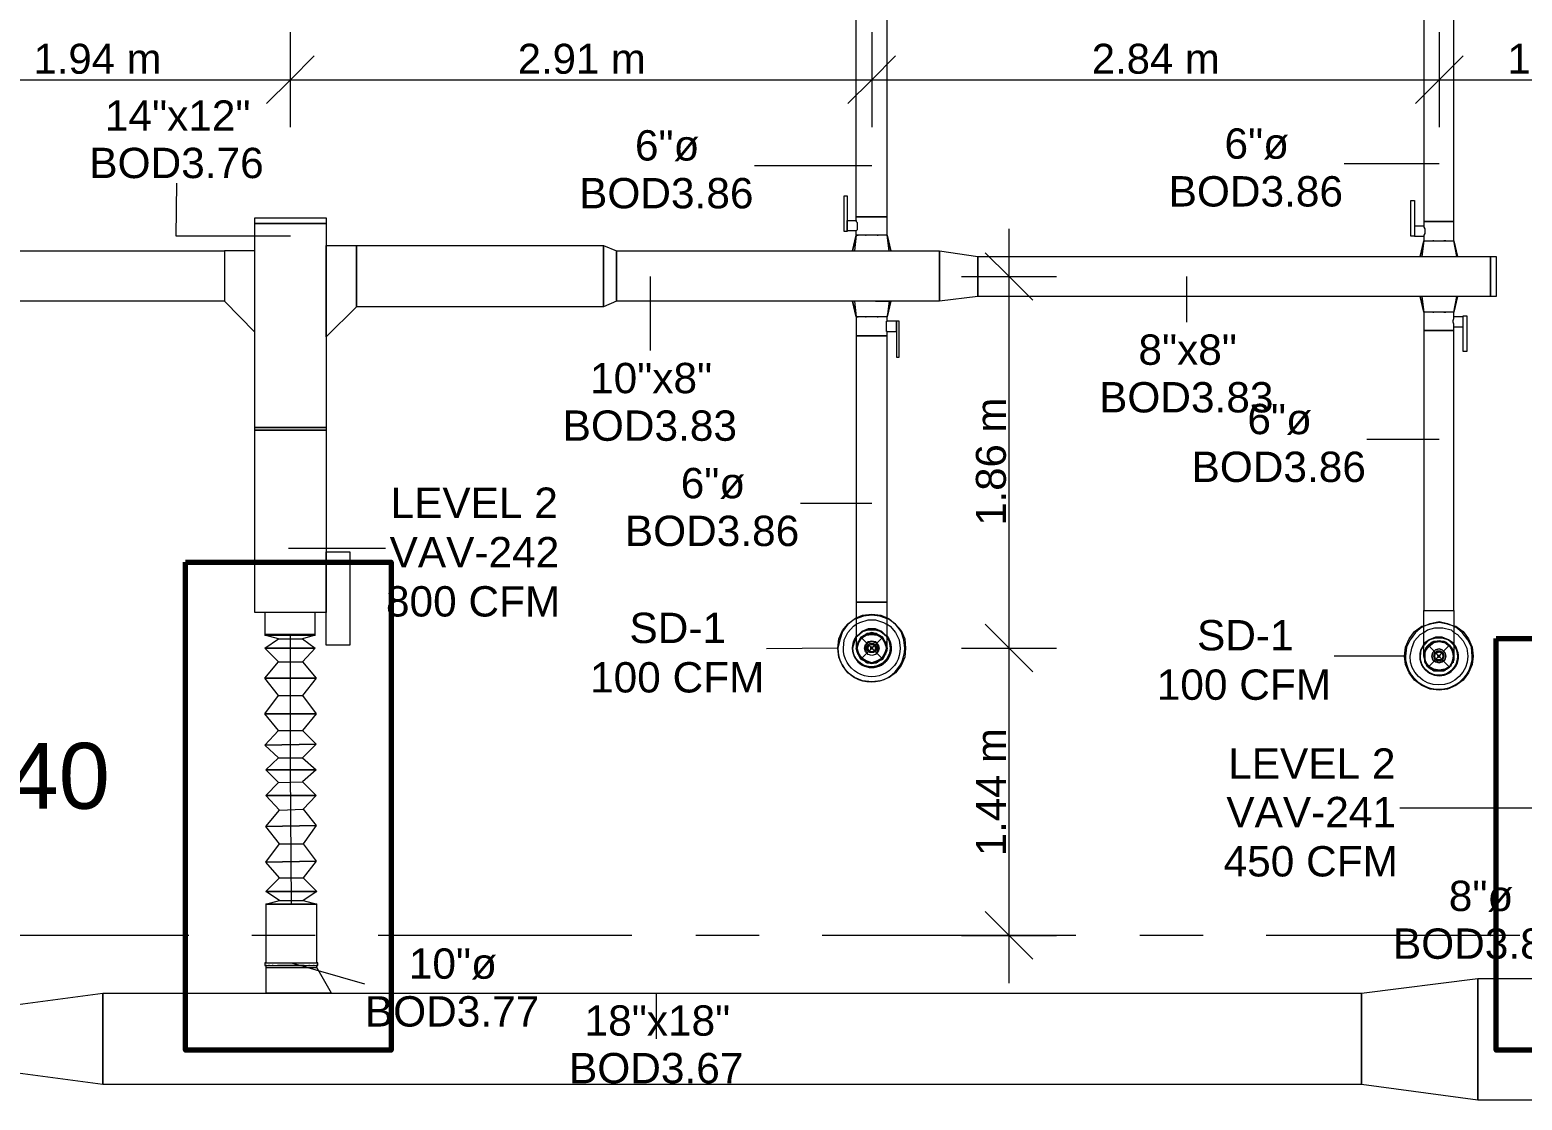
# Model space of a CAD drawing. Header units: metres. Extents: x -2 to 237, y -8 to 52.
# Drawn here: x 38.06 to 45.52, y 13.14 to 18.49 of the extents above; entities that cross this region are included whole.
import ezdxf

# ---------------------------------------------------------------- set-up
doc = ezdxf.new("R2010")
doc.units = ezdxf.units.M
doc.layers.add('HVAC - Ductos', color=5, linetype='Continuous', lineweight=0)
doc.layers.add('PDF2_Text', color=7, linetype='Continuous', lineweight=0)
doc.layers.add('PDF2_Geometry', color=7, linetype='Continuous', lineweight=0, true_color=0xaaaaaa)
doc.styles.add('PDF Arial-BoldMT-Identity-H', font='arial.ttf')
doc.styles.add('PDF Helvetica', font='')
doc.styles.get('PDF Helvetica').set_extended_font_data('Helvetica')

msp = doc.modelspace()

# ---------------------------------------------------------------- linework, layer by layer
at = {"layer": 'HVAC - Ductos', "lineweight": 0}
for points in [[(42.3475, 17.4654), (42.3475, 17.557), (42.3429, 17.557), (42.3338, 17.557), (42.3246, 17.557), (42.3063, 17.557), (42.288, 17.557), (42.2696, 17.557), (42.2513, 17.557), (42.233, 17.557), (42.2146, 17.557), (42.2054, 17.557), (42.1963, 17.557), (42.1918, 17.557), (42.1918, 18.6612), (42.1826, 18.6658), (42.1505, 18.6933), (42.123, 18.7253), (42.1047, 18.7665), (42.1001, 18.8124), (41.7427, 18.8124)], [(42.3567, 17.3874), (42.3475, 17.4654), (42.3658, 17.3874), (42.3475, 17.4654), (42.3429, 17.4654), (42.3383, 17.4654), (42.3338, 17.4654), (42.3246, 17.4654), (42.3063, 17.4654), (42.288, 17.4654), (42.2696, 17.4654), (42.2513, 17.4654), (42.233, 17.4654), (42.2146, 17.4654), (42.2054, 17.4654), (42.2009, 17.4654), (42.1963, 17.4654), (42.1918, 17.4654), (42.1918, 17.4883), (42.1459, 17.4883), (42.1459, 17.4929), (42.1459, 17.4974), (42.1459, 17.5066), (42.1459, 17.5112), (42.1459, 17.5203), (42.1459, 17.5249), (42.1459, 17.5295), (42.1459, 17.5341), (42.1459, 17.5387), (42.1918, 17.5387), (42.1918, 17.557), (42.1963, 17.557), (42.2054, 17.557), (42.2146, 17.557), (42.233, 17.557), (42.2513, 17.557), (42.2696, 17.557), (42.288, 17.557), (42.3063, 17.557), (42.3246, 17.557), (42.3338, 17.557), (42.3429, 17.557), (42.3475, 17.557), (42.3475, 18.6612)], [(45.0324, 18.5696), (45.0324, 17.5341), (45.0324, 17.5112), (44.9866, 17.5112), (44.9866, 17.5066), (44.9866, 17.4974), (44.9866, 17.4929), (44.9866, 17.4883), (44.9866, 17.4791), (44.9866, 17.4745), (44.9866, 17.4699), (44.9866, 17.4654), (44.9866, 17.4608), (44.9682, 17.4608), (44.9682, 17.6395), (44.9866, 17.6395), (44.9866, 17.4608), (45.0324, 17.4608), (45.0324, 17.4379), (45.037, 17.4379), (45.0416, 17.4379), (45.0553, 17.4379), (45.0691, 17.4379), (45.0874, 17.4379), (45.1102, 17.4379), (45.1286, 17.4379), (45.1469, 17.4379), (45.1607, 17.4379), (45.1745, 17.4379), (45.179, 17.4379), (45.1836, 17.4379), (45.1836, 17.5341), (45.1745, 17.5341), (45.1607, 17.5341), (45.1469, 17.5341), (45.1286, 17.5341), (45.1102, 17.5341), (45.0874, 17.5341), (45.0691, 17.5341), (45.0553, 17.5341), (45.0416, 17.5341), (45.037, 17.5341), (45.0324, 17.5341), (45.037, 17.5341), (45.0416, 17.5341), (45.0553, 17.5341), (45.0691, 17.5341), (45.0874, 17.5341), (45.1102, 17.5341), (45.1286, 17.5341), (45.1469, 17.5341), (45.1607, 17.5341), (45.1745, 17.5341), (45.1836, 17.5341), (45.1836, 18.5696)], [(39.3602, 18.006), (39.3602, 18.2443), (39.3602, 18.4825)], [(42.2696, 18.4825), (42.2696, 18.2443), (42.2696, 18.006)], [(45.1102, 18.4825), (45.1102, 18.2443), (45.1102, 18.006)], [(39.4794, 18.3634), (39.3602, 18.2443), (39.2411, 18.1251)], [(42.3887, 18.3634), (42.2696, 18.2443), (42.1505, 18.1251)], [(45.2294, 18.3634), (45.1102, 18.2443), (44.9912, 18.1251)], [(33.175, 18.2443), (37.4222, 18.2443), (39.3602, 18.2443), (42.2696, 18.2443), (45.1102, 18.2443), (46.668, 18.2443)], [(42.2696, 17.8136), (41.6832, 17.8136)], [(45.1102, 17.8227), (44.6338, 17.8227)], [(39.3602, 17.4608), (38.7875, 17.4608), (38.7921, 17.7265)], [(42.1918, 17.5387), (42.1918, 17.5341), (42.1963, 17.5295), (42.1963, 17.5249), (42.1963, 17.5158), (42.1963, 17.5066), (42.1963, 17.4974), (42.1963, 17.4929), (42.1918, 17.4883)], [(42.9569, 13.7221), (42.9569, 15.399), (42.9569, 17.4974)], [(45.0324, 17.5112), (45.0324, 17.5066), (45.037, 17.4974), (45.037, 17.4929), (45.037, 17.4837), (45.037, 17.4745), (45.0324, 17.4654), (45.0324, 17.4608)], [(42.1734, 17.3874), (42.1918, 17.4654), (42.1734, 17.3874)], [(42.1918, 17.4654), (42.1826, 17.3874), (42.1872, 17.3874), (42.1963, 17.3874), (42.2146, 17.3874), (42.2192, 17.3874)], [(45.014, 17.36), (45.0324, 17.4379), (45.014, 17.36)], [(45.0324, 17.4379), (45.0232, 17.36), (45.0324, 17.36)], [(45.037, 17.4379), (45.037, 17.4379)], [(45.037, 17.4379), (45.037, 17.4379)], [(45.1836, 17.36), (45.1927, 17.36), (45.1973, 17.36), (45.2019, 17.36), (45.1836, 17.4379), (45.2019, 17.36)], [(45.1973, 17.36), (45.1836, 17.4379)], [(42.2238, 17.3874), (42.2284, 17.3874), (42.2376, 17.3874), (42.2467, 17.3874), (42.2513, 17.3874)], [(42.2558, 17.3874), (42.2788, 17.3874), (42.2834, 17.3874)], [(42.288, 17.3874), (42.2925, 17.3874), (42.3017, 17.3874), (42.3109, 17.3874), (42.3155, 17.3874), (42.3246, 17.3874), (42.3429, 17.3874), (42.3521, 17.3874), (42.3612, 17.3874), (42.3658, 17.3874), (42.3612, 17.3874)], [(42.6087, 17.3874), (42.8011, 17.36)], [(42.6087, 17.1355), (42.6087, 17.3874)], [(42.8011, 17.36), (42.8011, 17.1584)], [(42.8378, 17.3783), (42.9569, 17.2592), (43.076, 17.1401)], [(45.014, 17.36), (45.0186, 17.36)], [(45.014, 17.36), (45.014, 17.36)], [(45.037, 17.36), (45.0553, 17.36)], [(45.0599, 17.36), (45.0645, 17.36), (45.0736, 17.36), (45.0874, 17.36), (45.092, 17.36), (45.0965, 17.36), (45.1194, 17.36), (45.124, 17.36), (45.1286, 17.36), (45.1423, 17.36), (45.1515, 17.36), (45.1561, 17.36), (45.1607, 17.36), (45.179, 17.36)], [(45.2019, 17.36), (45.2019, 17.36)], [(41.1608, 17.2592), (41.1608, 16.8881)], [(42.7186, 17.2592), (42.9569, 17.2592), (43.1951, 17.2592)], [(43.8458, 17.2592), (43.8458, 17.0301)], [(42.2192, 17.1355), (42.2146, 17.1355), (42.1963, 17.1355), (42.1872, 17.1355), (42.178, 17.1355), (42.1734, 17.1355), (42.1918, 17.0576), (42.1734, 17.1355), (42.178, 17.1355)], [(42.1826, 17.1355), (42.1918, 17.0576)], [(42.288, 17.1355), (42.2925, 17.1355), (42.3017, 17.1355), (42.3109, 17.1355), (42.3155, 17.1355), (42.3246, 17.1355), (42.3429, 17.1355), (42.3521, 17.1355), (42.3567, 17.1355), (42.3475, 17.0576), (42.3429, 17.0576), (42.3383, 17.0576), (42.3338, 17.0576), (42.3246, 17.0576), (42.3063, 17.0576), (42.288, 17.0576), (42.2696, 17.0576), (42.2513, 17.0576), (42.233, 17.0576), (42.2146, 17.0576), (42.2054, 17.0576), (42.2009, 17.0576), (42.1963, 17.0576), (42.1918, 17.0576), (42.1918, 16.9614), (42.1963, 16.9614), (42.2054, 16.9614), (42.2146, 16.9614), (42.233, 16.9614), (42.2513, 16.9614), (42.2696, 16.9614), (42.288, 16.9614), (42.3063, 16.9614), (42.3246, 16.9614), (42.3338, 16.9614), (42.3429, 16.9614), (42.3475, 16.9614), (42.3475, 16.9843), (42.3933, 16.9843), (42.3933, 16.9889), (42.3933, 16.998), (42.3933, 17.0026), (42.3933, 17.0072), (42.3933, 17.0163), (42.3933, 17.0209), (42.3933, 17.0255), (42.3933, 17.0301), (42.3933, 17.0347), (42.3933, 16.856), (42.4071, 16.856), (42.4071, 17.0347), (42.3933, 17.0347), (42.3475, 17.0347), (42.3475, 17.0576)], [(42.2513, 17.1355), (42.2467, 17.1355), (42.2376, 17.1355), (42.2284, 17.1355), (42.2238, 17.1355)], [(42.2834, 17.1355), (42.2788, 17.1355), (42.2558, 17.1355)], [(42.3658, 17.1355), (42.3475, 17.0576), (42.3658, 17.1355)], [(42.8011, 17.1584), (42.6087, 17.1355)], [(45.0324, 17.1584), (45.0232, 17.1584), (45.0186, 17.1584), (45.014, 17.1584), (45.0324, 17.0805), (45.014, 17.1584)], [(45.014, 17.1584), (45.014, 17.1584)], [(45.0232, 17.1584), (45.0324, 17.0805)], [(45.0553, 17.1584), (45.037, 17.1584)], [(45.179, 17.1584), (45.1607, 17.1584), (45.1561, 17.1584), (45.1515, 17.1584), (45.1423, 17.1584), (45.1286, 17.1584), (45.124, 17.1584), (45.1194, 17.1584), (45.0965, 17.1584), (45.092, 17.1584), (45.0874, 17.1584), (45.0736, 17.1584), (45.0645, 17.1584), (45.0599, 17.1584)], [(45.2019, 17.1584), (45.1973, 17.1584), (45.1927, 17.1584), (45.1836, 17.1584)], [(45.2019, 17.1584), (45.1836, 17.0805), (45.2019, 17.1584)], [(45.1836, 17.0805), (45.1973, 17.1584)], [(45.2019, 17.1584), (45.2019, 17.1584)], [(42.3475, 16.9843), (42.3429, 16.9843), (42.3429, 16.9889), (42.3429, 16.998), (42.3429, 17.0026), (42.3429, 17.0118), (42.3429, 17.0209), (42.3429, 17.0301), (42.3429, 17.0347), (42.3475, 17.0347)], [(45.2294, 17.0118), (45.2294, 17.0163), (45.2294, 17.0209), (45.2294, 17.0301), (45.2294, 17.0347), (45.2294, 17.0393), (45.2294, 17.0485), (45.2294, 17.053), (45.2294, 17.0576), (45.1836, 17.0576), (45.1836, 17.0805), (45.179, 17.0805), (45.1745, 17.0805), (45.1607, 17.0805), (45.1469, 17.0805), (45.1286, 17.0805), (45.1102, 17.0805), (45.0874, 17.0805), (45.0691, 17.0805), (45.0553, 17.0805), (45.0416, 17.0805), (45.037, 17.0805), (45.0324, 17.0805), (45.0324, 16.9889), (45.037, 16.9889), (45.0416, 16.9889), (45.0553, 16.9889), (45.0691, 16.9889), (45.0874, 16.9889), (45.1102, 16.9889), (45.1286, 16.9889), (45.1469, 16.9889), (45.1607, 16.9889), (45.1745, 16.9889), (45.1836, 16.9889), (45.1836, 17.0072), (45.2294, 17.0072)], [(45.037, 17.0805), (45.037, 17.0805)], [(45.037, 17.0805), (45.037, 17.0805)], [(45.1836, 17.0072), (45.1836, 17.0118), (45.1836, 17.0163), (45.1836, 17.0209), (45.179, 17.0301), (45.179, 17.0393), (45.1836, 17.0485), (45.1836, 17.053), (45.1836, 17.0576)], [(45.1102, 16.4437), (44.7483, 16.4437)], [(42.2696, 16.1229), (41.9123, 16.1229)], [(39.3511, 15.8984), (39.8368, 15.8984)], [(42.3475, 15.399), (42.3475, 15.4036), (42.3475, 15.4219), (42.3475, 15.454), (42.3475, 15.4952), (42.3475, 15.541), (42.3475, 15.5914), (42.3475, 15.6281), (42.3429, 15.6281), (42.3338, 15.6281), (42.3246, 15.6281), (42.3063, 15.6281), (42.288, 15.6281), (42.2696, 15.6281), (42.2513, 15.6281), (42.233, 15.6281), (42.2146, 15.6281), (42.2054, 15.6281), (42.1963, 15.6281), (42.1918, 15.6281), (42.1918, 15.5731), (42.1918, 15.5227), (42.1918, 15.4769), (42.1918, 15.4403), (42.1918, 15.4173), (42.1918, 15.4036), (42.1918, 15.399)], [(42.3475, 15.5502), (42.3567, 15.5456), (42.3887, 15.5182), (42.4163, 15.4861), (42.4345, 15.4448), (42.4391, 15.399), (42.4345, 15.3532), (42.4163, 15.312), (42.3887, 15.2753), (42.3567, 15.2524), (42.3155, 15.2341), (42.2696, 15.2295), (42.2238, 15.2341), (42.1826, 15.2524), (42.1505, 15.2753), (42.123, 15.312), (42.1047, 15.3532), (42.1001, 15.399), (41.7427, 15.3945)], [(42.1918, 15.5456), (42.1872, 15.5456), (42.1505, 15.5182), (42.123, 15.4815), (42.1092, 15.4403), (42.1001, 15.399), (42.1047, 15.4448), (42.123, 15.4861), (42.1505, 15.5182), (42.1826, 15.5456), (42.1918, 15.5502)], [(42.1918, 15.5502), (42.2238, 15.564), (42.2696, 15.5686), (42.3155, 15.564), (42.3475, 15.5502)], [(42.3475, 15.5456), (42.3109, 15.5594), (42.2696, 15.564), (42.2284, 15.5594), (42.1918, 15.5456)], [(42.1918, 15.5182), (42.21, 15.5273), (42.2513, 15.541), (42.288, 15.541), (42.3292, 15.5273), (42.3429, 15.5182)], [(45.0324, 15.3578), (45.0324, 15.3623), (45.0324, 15.3761), (45.0324, 15.4036), (45.0324, 15.4403), (45.0324, 15.4815), (45.0324, 15.5319), (45.0324, 15.5869), (45.037, 15.5869), (45.0416, 15.5869), (45.0553, 15.5869), (45.0691, 15.5869), (45.0874, 15.5869), (45.1102, 15.5869), (45.1286, 15.5869), (45.1469, 15.5869), (45.1607, 15.5869), (45.1745, 15.5869), (45.1836, 15.5869), (45.1836, 15.5502), (45.1836, 15.4998), (45.1836, 15.454), (45.1836, 15.4128), (45.1836, 15.3853), (45.1836, 15.3669), (45.1836, 15.3578), (45.1836, 15.3395), (45.1745, 15.3211), (45.1607, 15.3074), (45.1745, 15.3211), (45.1836, 15.3395), (45.1836, 15.3578), (45.1836, 15.3669), (45.1836, 15.3578)], [(39.3007, 15.4448), (39.2319, 15.4631), (39.484, 15.4631), (39.4198, 15.4448), (39.484, 15.399), (39.2319, 15.399), (39.3007, 15.4448), (39.4198, 15.4448)], [(39.2319, 15.4631), (39.2365, 15.4631), (39.2549, 15.4631), (39.2824, 15.4631), (39.319, 15.4631), (39.3602, 15.4631), (39.3969, 15.4631), (39.4336, 15.4631), (39.461, 15.4631), (39.4794, 15.4631), (39.484, 15.4631)], [(39.3648, 14.1161), (39.3602, 14.7897), (39.3602, 15.4631)], [(42.3429, 15.4036), (42.3429, 15.4173), (42.3338, 15.4357), (42.3246, 15.454), (42.3063, 15.4631), (42.288, 15.4723), (42.2696, 15.4769), (42.2513, 15.4723), (42.233, 15.4631), (42.2146, 15.454), (42.2054, 15.4357), (42.1963, 15.4173), (42.1963, 15.4036)], [(42.2054, 15.3669), (42.2192, 15.3486), (42.2054, 15.3623), (42.1963, 15.3807), (42.1963, 15.399), (42.1963, 15.4173), (42.2054, 15.4357), (42.2192, 15.4494), (42.233, 15.4631), (42.2513, 15.4677), (42.2696, 15.4723), (42.288, 15.4677), (42.3063, 15.4631), (42.3201, 15.4494), (42.3338, 15.4357), (42.3383, 15.4173), (42.3429, 15.399), (42.3383, 15.3807), (42.3338, 15.3623), (42.3201, 15.3486)], [(42.3383, 15.3715), (42.3429, 15.399), (42.3338, 15.3715), (42.3201, 15.3486), (42.2971, 15.3349), (42.2696, 15.3257), (42.2421, 15.3349), (42.2192, 15.3486), (42.2054, 15.3715), (42.1963, 15.399), (42.2054, 15.4265), (42.2192, 15.4494), (42.2421, 15.4631), (42.2696, 15.4677), (42.2971, 15.4631), (42.3201, 15.4494), (42.3338, 15.4265), (42.3429, 15.399), (42.3383, 15.4219)], [(42.2054, 15.4311), (42.2192, 15.4494), (42.2376, 15.4631)], [(42.2376, 15.4677), (42.2421, 15.4677)], [(42.2421, 15.4677), (42.2421, 15.4677)], [(42.2467, 15.4677), (42.2696, 15.4723), (42.2925, 15.4677)], [(42.2971, 15.4677), (42.3017, 15.4677)], [(42.2971, 15.4677), (42.2971, 15.4677)], [(42.3017, 15.4631), (42.3201, 15.4494), (42.3338, 15.4311)], [(42.8378, 15.5182), (42.9569, 15.399), (43.076, 15.2799)], [(45.1836, 15.509), (45.1927, 15.509), (45.2294, 15.4815), (45.2569, 15.4448), (45.2752, 15.4036), (45.2798, 15.3578), (45.2752, 15.3165), (45.2569, 15.2753), (45.2294, 15.2387), (45.1927, 15.2112), (45.1515, 15.1928), (45.1102, 15.1882), (45.0645, 15.1928), (45.0232, 15.2112), (44.9866, 15.2387), (44.9591, 15.2753), (44.9408, 15.3165), (44.9362, 15.3578), (44.9408, 15.4036), (44.9591, 15.4448), (44.9866, 15.4815), (45.0232, 15.509), (45.0324, 15.509)], [(45.0324, 15.4769), (45.0507, 15.4907), (45.0874, 15.4998), (45.1286, 15.4998), (45.1699, 15.4907), (45.1836, 15.4769)], [(39.3007, 15.3303), (39.2319, 15.399), (39.484, 15.399), (39.4198, 15.3303), (39.4885, 15.2478), (39.2319, 15.2478), (39.3007, 15.3303), (39.4198, 15.3303)], [(42.2009, 15.3715), (42.1963, 15.399), (42.2009, 15.4219)], [(42.2009, 15.4265), (42.2009, 15.4311)], [(42.2009, 15.4265), (42.2009, 15.4265)], [(42.3383, 15.4311), (42.3383, 15.4265)], [(42.3383, 15.4265), (42.3383, 15.4265)], [(42.7186, 15.399), (42.9569, 15.399), (43.1951, 15.399)], [(45.1836, 15.3669), (45.1836, 15.3807), (45.1745, 15.399), (45.1607, 15.4128), (45.1469, 15.4265), (45.1286, 15.4311), (45.1102, 15.4357), (45.0874, 15.4311), (45.0691, 15.4265), (45.0553, 15.4128), (45.0416, 15.399), (45.037, 15.3807), (45.0324, 15.3669)], [(45.037, 15.3853), (45.037, 15.3899), (45.0416, 15.3899), (45.0553, 15.4128), (45.0736, 15.4219), (45.0874, 15.4311), (45.1102, 15.4311), (45.1286, 15.4311), (45.1469, 15.4219), (45.1607, 15.4128), (45.1745, 15.3945), (45.179, 15.3761), (45.1836, 15.3578), (45.179, 15.3395), (45.1745, 15.3211), (45.1607, 15.3074)], [(45.0736, 15.4219), (45.0553, 15.4128), (45.0461, 15.3945), (45.037, 15.3761), (45.037, 15.3578), (45.037, 15.3395), (45.0461, 15.3211), (45.0553, 15.3074), (45.0553, 15.3028)], [(45.0782, 15.4265), (45.0782, 15.4311), (45.0828, 15.4311)], [(45.0828, 15.4265), (45.1102, 15.4311), (45.1332, 15.4265)], [(45.1332, 15.4311), (45.1378, 15.4311), (45.1423, 15.4265)], [(45.1378, 15.4265), (45.1607, 15.4128), (45.1745, 15.3899)], [(45.179, 15.3899), (45.179, 15.3853)], [(45.179, 15.3899), (45.179, 15.3899)], [(42.2009, 15.3669), (42.2009, 15.3715), (42.1963, 15.3715)], [(42.2146, 15.3441), (42.2146, 15.3441)], [(42.3338, 15.3669), (42.3201, 15.3486), (42.3063, 15.3349), (42.288, 15.3257), (42.2696, 15.3257), (42.2513, 15.3257), (42.233, 15.3349), (42.2192, 15.3486)], [(42.2376, 15.3303), (42.2192, 15.3441)], [(42.2421, 15.3257), (42.2421, 15.3303), (42.2376, 15.3303)], [(42.2925, 15.3303), (42.2696, 15.3257), (42.2467, 15.3303)], [(42.3017, 15.3303), (42.2971, 15.3303), (42.2971, 15.3257)], [(42.3201, 15.3441), (42.3017, 15.3303)], [(42.3246, 15.3441), (42.3246, 15.3441)], [(42.3383, 15.3715), (42.3383, 15.3669)], [(44.9362, 15.3578), (44.5834, 15.3578)], [(45.0416, 15.3349), (45.037, 15.3578), (45.0416, 15.3853)], [(45.0416, 15.3257), (45.037, 15.3303), (45.037, 15.3349)], [(45.0416, 15.3257), (45.0553, 15.3074), (45.0736, 15.2937), (45.0599, 15.3074)], [(45.1745, 15.3257), (45.1607, 15.3074), (45.1378, 15.2937)], [(45.179, 15.3807), (45.1836, 15.3578), (45.179, 15.3349)], [(45.179, 15.3349), (45.179, 15.3303), (45.179, 15.3257)], [(39.3007, 15.1608), (39.2319, 15.2478), (39.4885, 15.2478), (39.4198, 15.1608), (39.4885, 15.0692), (39.2319, 15.0692), (39.3007, 15.1608), (39.4198, 15.1608)], [(45.1607, 15.3028), (45.1607, 15.3074), (45.1469, 15.2937), (45.1286, 15.2891), (45.1102, 15.2845), (45.0874, 15.2891), (45.0736, 15.2937)], [(45.0828, 15.2891), (45.0782, 15.2891)], [(45.1332, 15.2891), (45.1102, 15.2845), (45.0828, 15.2891)], [(45.1286, 15.2845), (45.1286, 15.2845)], [(45.1286, 15.2845), (45.1286, 15.2845)], [(45.1423, 15.2891), (45.1378, 15.2891), (45.1332, 15.2891)], [(39.3007, 14.9867), (39.2319, 15.0692), (39.4885, 15.0692), (39.4198, 14.9867), (39.4885, 14.9179), (39.2319, 14.9133), (39.3007, 14.9867), (39.4198, 14.9867)], [(39.3007, 14.8492), (39.2319, 14.9133), (39.4885, 14.9179), (39.4198, 14.8492), (39.4885, 14.7897), (39.2365, 14.7897), (39.3007, 14.8492), (39.4198, 14.8492)], [(39.3007, 14.7255), (39.2365, 14.7897), (39.4885, 14.7897), (39.4198, 14.7301), (39.4885, 14.6614), (39.2365, 14.6614), (39.3007, 14.7255), (39.4198, 14.7301)], [(39.3053, 14.5881), (39.2365, 14.6614), (39.4885, 14.6614), (39.4244, 14.5926), (39.4885, 14.5102), (39.2365, 14.5056), (39.3053, 14.5881), (39.4244, 14.5926)], [(45.7151, 14.5972), (44.9132, 14.5972)], [(39.3053, 14.4186), (39.2365, 14.5056), (39.4885, 14.5102), (39.4244, 14.4186), (39.4885, 14.3315), (39.2365, 14.3269), (39.3053, 14.4186), (39.4244, 14.4186)], [(39.3053, 14.249), (39.2365, 14.3269), (39.4885, 14.3315), (39.4244, 14.249), (39.4931, 14.1803), (39.2365, 14.1803), (39.3053, 14.249), (39.4244, 14.249)], [(39.3053, 14.1345), (39.2365, 14.1803), (39.4931, 14.1803), (39.4244, 14.1345), (39.4931, 14.1161), (39.2365, 14.1161), (39.2365, 13.8229), (39.2319, 13.8229), (39.2365, 13.8229), (39.2503, 13.8229), (39.2686, 13.8229), (39.2961, 13.8229), (39.3282, 13.8229), (39.3648, 13.8229), (39.3969, 13.8229), (39.429, 13.8229), (39.4564, 13.8229), (39.4794, 13.8229), (39.4931, 13.8229), (39.4977, 13.8229)], [(39.2365, 13.8091), (39.2319, 13.8091), (39.2365, 13.8091), (39.2503, 13.8091), (39.2686, 13.8091), (39.2961, 13.8091), (39.3282, 13.8091), (39.3648, 13.8091), (39.3969, 13.8091), (39.429, 13.8091), (39.4564, 13.8091), (39.4794, 13.8091), (39.4931, 13.8091), (39.4977, 13.8091), (39.4977, 13.8229), (39.4931, 13.8229), (39.4931, 14.1161), (39.2365, 14.1161), (39.3053, 14.1345), (39.4244, 14.1345)], [(42.8378, 14.0794), (42.9569, 13.9604), (43.076, 13.8412)], [(42.7186, 13.9604), (42.9569, 13.9604), (43.1951, 13.9604)], [(39.2319, 13.8229), (39.2319, 13.8091)], [(39.3648, 13.8229), (39.7313, 13.7175)], [(39.2411, 13.8091), (39.2365, 13.8091), (39.2365, 13.8), (39.2411, 13.8), (39.2549, 13.8), (39.2732, 13.8), (39.3007, 13.8), (39.3328, 13.8), (39.3648, 13.8), (39.3969, 13.8), (39.429, 13.8), (39.4519, 13.8), (39.4748, 13.8), (39.4885, 13.8), (39.4931, 13.8), (39.4931, 13.8091), (39.4885, 13.8091)], [(39.2365, 13.8), (39.2365, 13.6717), (39.2411, 13.6717), (39.2594, 13.6717), (39.2916, 13.6717), (39.3236, 13.6717), (39.3648, 13.6717), (39.4381, 13.6717), (39.4794, 13.6717), (39.516, 13.6717), (39.5435, 13.6717), (39.5619, 13.6717), (39.5665, 13.6717), (39.4931, 13.8)], [(39.2411, 13.8), (39.2457, 13.8)], [(39.2549, 13.8091), (39.2503, 13.8091)], [(39.2594, 13.8), (39.2686, 13.8)], [(39.2732, 13.8091), (39.2686, 13.8091)], [(39.2824, 13.8), (39.2916, 13.8), (39.2961, 13.8)], [(39.429, 13.8091), (39.3969, 13.8091), (39.3648, 13.8091), (39.3328, 13.8091), (39.3007, 13.8091), (39.2961, 13.8091)], [(39.319, 13.8), (39.3236, 13.8), (39.3282, 13.8)], [(39.4015, 13.8), (39.4106, 13.8)], [(39.4336, 13.8), (39.4381, 13.8), (39.4427, 13.8)], [(39.4564, 13.8091), (39.4519, 13.8091)], [(39.461, 13.8), (39.4656, 13.8), (39.4702, 13.8)], [(39.4794, 13.8091), (39.4748, 13.8091)], [(39.4794, 13.8), (39.484, 13.8)], [(39.4931, 13.8091), (39.4977, 13.8091)], [(56.4316, 13.1357), (45.3027, 13.1357), (45.3027, 13.745), (56.4316, 13.745)], [(39.5665, 13.6717), (39.5619, 13.6717), (39.5435, 13.6717), (39.516, 13.6717), (39.4794, 13.6717), (39.4381, 13.6717), (39.3648, 13.6717), (39.3236, 13.6717), (39.2916, 13.6717), (39.2594, 13.6717), (39.2411, 13.6717), (39.2365, 13.6717)], [(41.1929, 13.4426), (41.1929, 13.6717)]]:
    msp.add_lwpolyline(points, dxfattribs=at)
for points in [[(42.1459, 17.4837), (42.1322, 17.4837), (42.1322, 17.6623), (42.1459, 17.6623)], [(39.5389, 17.5249), (39.1815, 17.5249), (39.1815, 17.5524), (39.5389, 17.5524)], [(39.5389, 17.5249), (39.5389, 16.5032), (39.1815, 16.5032), (39.1815, 17.5249)], [(39.6901, 17.108), (39.5389, 16.9568), (39.5389, 17.415), (39.6901, 17.415)], [(40.9272, 17.108), (39.6901, 17.108), (39.6901, 17.415), (40.9272, 17.415)], [(40.9272, 17.415), (40.9913, 17.3874), (40.9913, 17.1355), (40.9272, 17.108)], [(42.2009, 17.4654), (42.1963, 17.4654)], [(42.2421, 17.4654), (42.2376, 17.4654)], [(42.3017, 17.4654), (42.2971, 17.4654)], [(45.0828, 17.4379), (45.0782, 17.4379)], [(45.1423, 17.4379), (45.1378, 17.4379), (45.1332, 17.4379), (45.1378, 17.4379)], [(35.9056, 17.3874), (39.0304, 17.3874), (39.0304, 17.1355), (35.9056, 17.1355)], [(39.0304, 17.3874), (39.0304, 17.1355), (39.1815, 16.9797), (39.1815, 17.3874)], [(42.6087, 17.1355), (40.9913, 17.1355), (40.9913, 17.3874), (42.6087, 17.3874)], [(42.1734, 17.3874), (42.178, 17.3874)], [(42.8011, 17.36), (45.3669, 17.36), (45.3669, 17.1584), (42.8011, 17.1584)], [(45.3943, 17.36), (45.3943, 17.1584), (45.3669, 17.1584), (45.3669, 17.36)], [(42.3658, 17.1355), (42.3612, 17.1355)], [(42.1963, 17.0576), (42.2009, 17.0576)], [(42.2376, 17.0576), (42.2421, 17.0576)], [(42.2971, 17.0576), (42.3017, 17.0576)], [(45.0782, 17.0805), (45.0828, 17.0805)], [(45.1332, 17.0805), (45.1378, 17.0805), (45.1423, 17.0805), (45.1378, 17.0805)], [(45.2294, 17.0622), (45.2477, 17.0622), (45.2477, 16.8835), (45.2294, 16.8835)], [(42.3475, 16.9614), (42.3429, 16.9614), (42.3338, 16.9614), (42.3246, 16.9614), (42.3063, 16.9614), (42.288, 16.9614), (42.2696, 16.9614), (42.2513, 16.9614), (42.233, 16.9614), (42.2146, 16.9614), (42.2054, 16.9614), (42.1963, 16.9614), (42.1918, 16.9614), (42.1918, 15.6281), (42.1963, 15.6281), (42.2054, 15.6281), (42.2146, 15.6281), (42.233, 15.6281), (42.2513, 15.6281), (42.2696, 15.6281), (42.288, 15.6281), (42.3063, 15.6281), (42.3246, 15.6281), (42.3338, 15.6281), (42.3429, 15.6281), (42.3475, 15.6281)], [(45.1836, 16.9889), (45.1745, 16.9889), (45.1607, 16.9889), (45.1469, 16.9889), (45.1286, 16.9889), (45.1102, 16.9889), (45.0874, 16.9889), (45.0691, 16.9889), (45.0553, 16.9889), (45.0416, 16.9889), (45.037, 16.9889), (45.0324, 16.9889), (45.0324, 15.5869), (45.037, 15.5869), (45.0416, 15.5869), (45.0553, 15.5869), (45.0691, 15.5869), (45.0874, 15.5869), (45.1102, 15.5869), (45.1286, 15.5869), (45.1469, 15.5869), (45.1607, 15.5869), (45.1745, 15.5869), (45.1836, 15.5869)], [(39.1815, 16.4895), (39.1815, 16.5032), (39.5389, 16.5032), (39.5389, 16.4895)], [(39.1815, 15.5777), (39.1815, 16.4895), (39.5389, 16.4895), (39.5389, 15.5777)], [(39.6581, 15.4128), (39.5389, 15.4128), (39.5389, 15.8801), (39.6581, 15.8801)], [(39.2319, 15.4677), (39.2411, 15.4677), (39.2594, 15.4677), (39.287, 15.4677), (39.319, 15.4677), (39.3602, 15.4677), (39.3969, 15.4677), (39.4336, 15.4677), (39.461, 15.4677), (39.4794, 15.4677), (39.484, 15.4677), (39.484, 15.5777), (39.4794, 15.5777), (39.4656, 15.5777), (39.4473, 15.5777), (39.4198, 15.5777), (39.3923, 15.5777), (39.3602, 15.5777), (39.3282, 15.5777), (39.2961, 15.5777), (39.2686, 15.5777), (39.2503, 15.5777), (39.2365, 15.5777), (39.2319, 15.5777), (39.2319, 15.4677), (39.2319, 15.4631), (39.2365, 15.4631), (39.2549, 15.4631), (39.2824, 15.4631), (39.319, 15.4631), (39.3602, 15.4631), (39.3969, 15.4631), (39.4336, 15.4631), (39.461, 15.4631), (39.4794, 15.4631), (39.484, 15.4631), (39.484, 15.4677), (39.4794, 15.4677), (39.461, 15.4677), (39.4336, 15.4677), (39.3969, 15.4677), (39.3602, 15.4677), (39.319, 15.4677), (39.287, 15.4677), (39.2594, 15.4677), (39.2411, 15.4677)], [(39.2319, 15.4677), (39.2365, 15.4677), (39.2503, 15.4677), (39.2686, 15.4677), (39.2961, 15.4677), (39.3282, 15.4677), (39.3602, 15.4677), (39.3923, 15.4677), (39.4198, 15.4677), (39.4473, 15.4677), (39.4656, 15.4677), (39.4794, 15.4677), (39.484, 15.4677), (39.4794, 15.4677), (39.4656, 15.4677), (39.4473, 15.4677), (39.4198, 15.4677), (39.3923, 15.4677), (39.3602, 15.4677), (39.3282, 15.4677), (39.2961, 15.4677), (39.2686, 15.4677), (39.2503, 15.4677), (39.2365, 15.4677)], [(42.1918, 15.454), (42.1963, 15.4585), (42.2238, 15.4815), (42.2513, 15.4907), (42.288, 15.4907), (42.3155, 15.4815), (42.3429, 15.4585), (42.3201, 15.4815), (42.288, 15.4952), (42.2513, 15.4952), (42.2192, 15.4815), (42.1963, 15.4585), (42.1918, 15.4585), (42.1963, 15.4585)], [(42.3429, 15.4585), (42.3155, 15.4815), (42.288, 15.4907), (42.2513, 15.4907), (42.2238, 15.4815), (42.1963, 15.4585), (42.2192, 15.4815), (42.2513, 15.4952), (42.288, 15.4952), (42.3201, 15.4815), (42.3429, 15.4585), (42.3475, 15.4585), (42.3429, 15.4585), (42.3475, 15.454)], [(45.0645, 15.5227), (45.1102, 15.5319), (45.1515, 15.5227), (45.1836, 15.509), (45.1515, 15.5182), (45.1102, 15.5273), (45.0645, 15.5182), (45.0324, 15.509)], [(42.1918, 15.4585), (42.178, 15.4311), (42.1734, 15.399), (42.178, 15.4311)], [(42.3475, 15.399), (42.3429, 15.3807), (42.3338, 15.3623), (42.3246, 15.3441), (42.3063, 15.3349), (42.288, 15.3257), (42.2696, 15.3211), (42.2513, 15.3257), (42.233, 15.3349), (42.2146, 15.3441), (42.2054, 15.3623), (42.1963, 15.3807), (42.1918, 15.399), (42.1963, 15.4036), (42.1918, 15.399), (42.1963, 15.3807), (42.2054, 15.3623), (42.2146, 15.3441), (42.233, 15.3349), (42.2513, 15.3257), (42.2696, 15.3211), (42.288, 15.3257), (42.3063, 15.3349), (42.3246, 15.3441), (42.3338, 15.3623), (42.3429, 15.3807), (42.3475, 15.399), (42.3429, 15.4036)], [(42.3017, 15.3807), (42.288, 15.3669), (42.2696, 15.3623), (42.2513, 15.3669), (42.2376, 15.3807), (42.233, 15.399), (42.2376, 15.4173), (42.2513, 15.4311), (42.2696, 15.4357), (42.288, 15.4311), (42.3017, 15.4173), (42.3063, 15.399)], [(42.2971, 15.3807), (42.288, 15.3669), (42.2696, 15.3623), (42.2513, 15.3669), (42.2421, 15.3807), (42.2376, 15.399), (42.2421, 15.4173), (42.2513, 15.4265), (42.2696, 15.4311), (42.288, 15.4265), (42.2971, 15.4173), (42.3017, 15.399)], [(42.2925, 15.3853), (42.2788, 15.3761), (42.2604, 15.3761), (42.2467, 15.3853), (42.2421, 15.399), (42.2467, 15.4128), (42.2604, 15.4219), (42.2788, 15.4219), (42.2925, 15.4128), (42.2971, 15.399)], [(42.288, 15.3853), (42.2788, 15.3761), (42.2604, 15.3761), (42.2513, 15.3853), (42.2467, 15.399), (42.2513, 15.4128), (42.2604, 15.4219), (42.2788, 15.4219), (42.288, 15.4128), (42.2925, 15.399)], [(42.2834, 15.3853), (42.2696, 15.3807), (42.2558, 15.3853), (42.2513, 15.399), (42.2558, 15.4128), (42.2696, 15.4173), (42.2834, 15.4128), (42.288, 15.399)], [(42.265, 15.4036), (42.265, 15.399), (42.265, 15.4036), (42.2742, 15.4036), (42.2742, 15.399), (42.2742, 15.4036)], [(42.2742, 15.3945), (42.2742, 15.399), (42.2742, 15.3945), (42.265, 15.3945), (42.265, 15.399), (42.265, 15.3945)], [(45.0324, 15.4173), (45.0186, 15.3899), (45.014, 15.3578), (45.0186, 15.3899)], [(45.0324, 15.4219), (45.0599, 15.4403), (45.092, 15.454), (45.124, 15.454), (45.1561, 15.4403), (45.1836, 15.4219), (45.1836, 15.4173), (45.1836, 15.4219), (45.1561, 15.4403), (45.124, 15.454), (45.092, 15.454), (45.0599, 15.4403), (45.0324, 15.4219), (45.0324, 15.4173)], [(45.179, 15.4173), (45.1561, 15.4403), (45.124, 15.4494), (45.092, 15.4494), (45.0599, 15.4403), (45.037, 15.4173), (45.0324, 15.4128), (45.037, 15.4173), (45.0599, 15.4403), (45.092, 15.4494), (45.124, 15.4494), (45.1561, 15.4403), (45.179, 15.4173), (45.1836, 15.4128)], [(45.1745, 15.3303), (45.1607, 15.3074), (45.1378, 15.2937), (45.1102, 15.2891), (45.0828, 15.2937), (45.0599, 15.3074), (45.0416, 15.3303), (45.037, 15.3578), (45.0416, 15.3853), (45.0599, 15.4082), (45.0828, 15.4265), (45.1102, 15.4311), (45.1378, 15.4265), (45.1607, 15.4082), (45.1745, 15.3853), (45.179, 15.3578)], [(45.0782, 15.3761), (45.0736, 15.3578), (45.0782, 15.3761), (45.092, 15.3899), (45.1102, 15.3945), (45.124, 15.3899), (45.1378, 15.3761), (45.1423, 15.3578), (45.1378, 15.3761), (45.124, 15.3899), (45.1102, 15.3945), (45.092, 15.3899)], [(45.0324, 15.3669), (45.0324, 15.3578), (45.037, 15.3395), (45.0416, 15.3211), (45.0553, 15.3074), (45.0416, 15.3211), (45.037, 15.3395), (45.0324, 15.3578)], [(45.1378, 15.3395), (45.1423, 15.3578), (45.1378, 15.3395), (45.124, 15.3303), (45.1102, 15.3257), (45.092, 15.3303), (45.0782, 15.3395), (45.0736, 15.3578), (45.0782, 15.3395), (45.092, 15.3303), (45.1102, 15.3257), (45.124, 15.3303)], [(45.0874, 15.3715), (45.0828, 15.3578), (45.0874, 15.3761), (45.1011, 15.3853), (45.1148, 15.3853), (45.1286, 15.3761), (45.1332, 15.3578), (45.1286, 15.3715), (45.1148, 15.3807), (45.1011, 15.3807)], [(45.1286, 15.3441), (45.1332, 15.3578), (45.1286, 15.3441), (45.1148, 15.3349), (45.1011, 15.3349), (45.0874, 15.3441), (45.0828, 15.3578), (45.0874, 15.3441), (45.1011, 15.3349), (45.1148, 15.3349)], [(45.124, 15.3441), (45.1102, 15.3395), (45.092, 15.3441), (45.0874, 15.3578), (45.092, 15.3715), (45.1102, 15.3807), (45.124, 15.3715), (45.1286, 15.3578)], [(45.1057, 15.3623), (45.1011, 15.3578), (45.1057, 15.3623), (45.1102, 15.3623), (45.1148, 15.3578), (45.1102, 15.3623)], [(45.1102, 15.3532), (45.1148, 15.3578), (45.1102, 15.3532), (45.1057, 15.3532), (45.1011, 15.3578), (45.1057, 15.3532)], [(45.0553, 15.3028), (45.0691, 15.2937), (45.0874, 15.2845), (45.1102, 15.2845), (45.1286, 15.2845), (45.1469, 15.2937), (45.1607, 15.3028), (45.1469, 15.2937), (45.1286, 15.2845), (45.1102, 15.2845), (45.0874, 15.2845), (45.0691, 15.2937)], [(39.2365, 14.1161), (39.2411, 14.1161), (39.2549, 14.1161), (39.2732, 14.1161), (39.3007, 14.1161), (39.3328, 14.1161), (39.3648, 14.1161), (39.3969, 14.1161), (39.429, 14.1161), (39.4519, 14.1161), (39.4748, 14.1161), (39.4885, 14.1161), (39.4931, 14.1161), (39.4885, 14.1161), (39.4748, 14.1161), (39.4519, 14.1161), (39.429, 14.1161), (39.3969, 14.1161), (39.3648, 14.1161), (39.3328, 14.1161), (39.3007, 14.1161), (39.2732, 14.1161), (39.2549, 14.1161), (39.2411, 14.1161)], [(44.7208, 13.6717), (45.3027, 13.745), (45.3027, 13.1357), (44.7208, 13.2136)], [(38.421, 13.2136), (37.8437, 13.2914), (37.8437, 13.5939), (38.421, 13.6717)], [(44.7208, 13.2136), (38.421, 13.2136), (38.421, 13.6717), (44.7208, 13.6717)]]:
    msp.add_lwpolyline(points, close=True, dxfattribs=at)
for points in [[(42.1001, 15.399, 1.013813), (42.4345, 15.399), (42.43, 15.4403), (42.4163, 15.4815), (42.3887, 15.5182), (42.3521, 15.5456), (42.3475, 15.5456)], [(42.3475, 15.5182), (42.3612, 15.509), (42.3887, 15.4769), (42.4071, 15.4403), (42.4117, 15.399, -1.008579), (42.1276, 15.399), (42.1322, 15.4403), (42.1505, 15.4769), (42.178, 15.509), (42.1918, 15.5182)], [(45.0324, 15.5044), (45.0232, 15.5044), (44.9912, 15.4769), (44.9636, 15.4403), (44.9454, 15.4036), (44.9408, 15.3578, 0.98638), (45.2752, 15.3578), (45.2707, 15.4036), (45.2523, 15.4403), (45.2248, 15.4769), (45.1927, 15.5044), (45.1836, 15.5044)], [(45.1836, 15.4769), (45.2019, 15.4677), (45.2294, 15.4357), (45.2477, 15.399), (45.2523, 15.3578, -0.994136), (44.9636, 15.3578), (44.9728, 15.399), (44.9866, 15.4357), (45.014, 15.4677), (45.0324, 15.4769)]]:
    msp.add_lwpolyline(points, format="xyb", dxfattribs=at)
for points in [[(42.1734, 15.399, 1.351882), (42.3475, 15.454), (42.3567, 15.4311), (42.3612, 15.399, -1.372705), (42.1918, 15.454), (42.1826, 15.4311), (42.1734, 15.399, 1.019058), (42.3658, 15.399), (42.3612, 15.4311), (42.3475, 15.4585, -1.386981)], [(45.014, 15.3578, 1.397594), (45.1836, 15.4128), (45.1973, 15.3899), (45.2019, 15.3578, -1.397192), (45.0324, 15.4128), (45.0186, 15.3899), (45.014, 15.3578, 1.009886), (45.2065, 15.3578), (45.1973, 15.3899), (45.1836, 15.4173, -1.406668)]]:
    msp.add_lwpolyline(points, format="xyb", close=True, dxfattribs=at)
at = {"layer": 'PDF2_Geometry', "color": 232, "lineweight": 70, "true_color": 0xe91e64}
for points in [[(38.8356, 15.8294), (39.865, 15.8294), (39.865, 13.386), (38.8356, 13.386)], [(45.3952, 15.4472), (46.4246, 15.4472), (46.4246, 13.3863), (45.3952, 13.3863)]]:
    msp.add_lwpolyline(points, close=True, dxfattribs=at)
at = {"layer": 'PDF2_Geometry', "color": 8, "lineweight": 0, "true_color": 0x808080}
for points in [[(42.3292, 15.4448), (42.2925, 15.4723), (42.2467, 15.4723), (42.21, 15.4448), (42.1918, 15.399), (42.21, 15.3532), (42.2467, 15.3257), (42.2925, 15.3257), (42.3292, 15.3532), (42.3475, 15.399)], [(45.1699, 15.4036), (45.1332, 15.4311), (45.0828, 15.4311), (45.0461, 15.4036), (45.0324, 15.3578), (45.0461, 15.312), (45.0828, 15.2845), (45.1332, 15.2845), (45.1699, 15.312), (45.1836, 15.3578)]]:
    msp.add_lwpolyline(points, close=True, dxfattribs=at)
for points in [[(42.2146, 15.454), (42.3246, 15.3441)], [(42.3246, 15.454), (42.2146, 15.3441)], [(45.0553, 15.4128), (45.1607, 15.3028)], [(45.1607, 15.4128), (45.0553, 15.3028)]]:
    msp.add_lwpolyline(points, dxfattribs=at)
at = {"layer": 'PDF2_Geometry', "lineweight": 0}
for points in [[(38.8517, 13.9604), (37.578, 13.9604)], [(39.484, 13.9604), (39.1678, 13.9604)], [(41.0692, 13.9604), (39.8001, 13.9604)], [(41.706, 13.9604), (41.3899, 13.9604)], [(43.2914, 13.9604), (42.0222, 13.9604)], [(43.9282, 13.9604), (43.6121, 13.9604)], [(45.5134, 13.9604), (44.2444, 13.9604)]]:
    msp.add_lwpolyline(points, dxfattribs=at)

# ---------------------------------------------------------------- texts
at = {"layer": 'PDF2_Text', "lineweight": 0, "attachment_point": 4, "style": 'PDF Helvetica'}
for s, insert, char_height in [('1.94 m', (38.0742, 18.3481), 0.15002), ('2.91 m', (40.498, 18.3481), 0.15002), ('2.84 m', (43.3708, 18.3481), 0.15002), ('1.32 m', (45.451, 18.3481), 0.15002), ('14"x12"', (38.4315, 18.0647), 0.1519), ('6"ø', (44.0351, 17.9227), 0.1519), ('6"ø', (41.0844, 17.9135), 0.1519), ('BOD3.76', (38.3536, 17.8265), 0.1519), ('BOD3.86', (40.8049, 17.6753), 0.1519), ('BOD3.86', (43.7556, 17.6844), 0.1519), ('8"x8"', (43.6044, 16.8918), 0.1519), ('10"x8"', (40.8599, 16.7497), 0.1519), ('BOD3.83', (43.4074, 16.6535), 0.1519), ('BOD3.83', (40.7225, 16.5115), 0.1519), ('6"ø', (44.1497, 16.5436), 0.1519), ('BOD3.86', (43.8702, 16.3053), 0.1519), ('6"ø', (41.3135, 16.2228), 0.1519), ('LEVEL 2', (39.8611, 16.1266), 0.1519), ('BOD3.86', (41.034, 15.9846), 0.1519), ('VAV-242', (39.8565, 15.8792), 0.1519), ('800 CFM', (39.8382, 15.6318), 0.1519), ('SD-1', (41.0569, 15.4989), 0.1519), ('SD-1', (43.8977, 15.4622), 0.1519), ('100 CFM', (40.8599, 15.2515), 0.1519), ('100 CFM', (43.6961, 15.2148), 0.1519), ('LEVEL 2', (44.0534, 14.8208), 0.1519), ('VAV-241', (44.0443, 14.578), 0.1519), ('450 CFM', (44.0305, 14.3305), 0.1519), ('8"ø', (45.1577, 14.1564), 0.1519), ('BOD3.86', (44.8782, 13.9182), 0.1519), ('10"ø', (39.9527, 13.8174), 0.1519), ('BOD3.77', (39.7328, 13.5791), 0.1519), ('18"x18"', (40.8324, 13.5333), 0.1519), ('BOD3.67', (40.7545, 13.295), 0.1519)]:
    msp.add_mtext(s, dxfattribs=dict(at, insert=insert, char_height=char_height))
at = {"layer": 'PDF2_Text', "lineweight": 0, "char_height": 0.15002, "attachment_point": 4, "rotation": 90, "style": 'PDF Helvetica'}
for s, insert in [('1.86 m', (42.867, 16.0117)), ('1.44 m', (42.867, 14.3576))]:
    msp.add_mtext(s, dxfattribs=dict(at, insert=insert))
at = {"layer": 'PDF2_Text', "color": 232, "lineweight": 70, "true_color": 0xe91e64, "insert": (37.6626, 14.7571), "char_height": 0.32989, "attachment_point": 4, "style": 'PDF Arial-BoldMT-Identity-H'}
msp.add_mtext('F40', dxfattribs=at)

doc.saveas('drawing.dxf')
